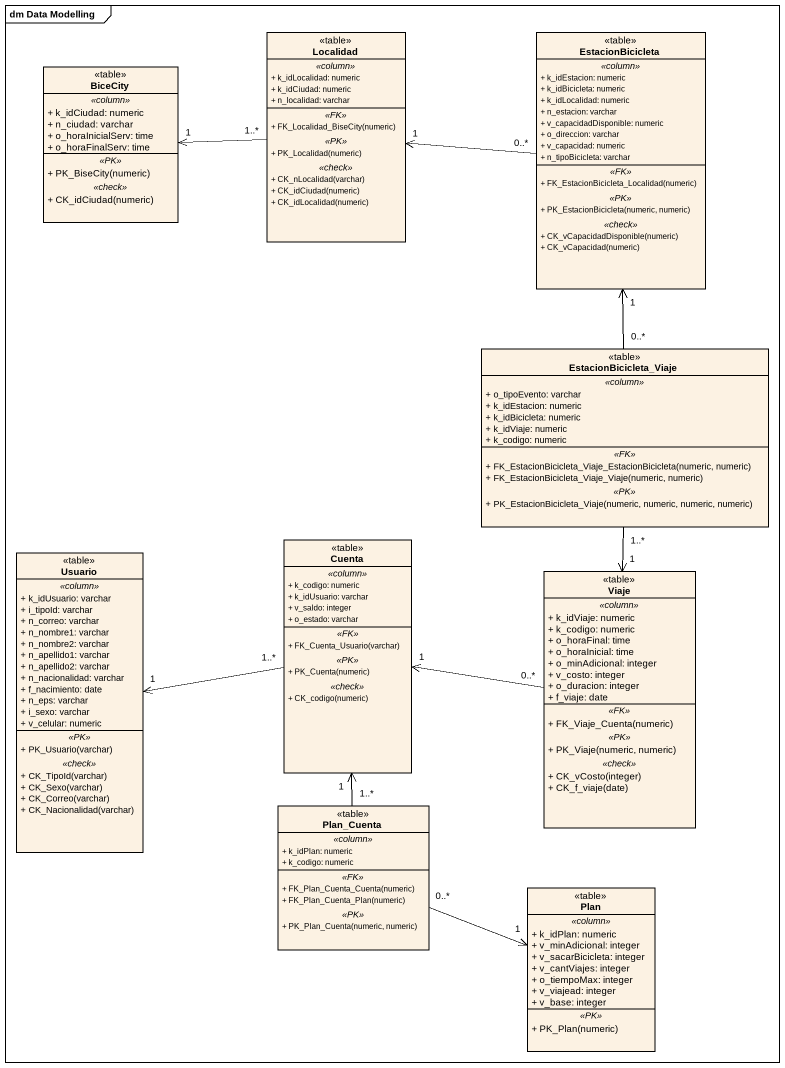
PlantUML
@startuml
mainframe dm Data Modelling
hide circle
hide empty members
skinparam classAttributeIconSize 0
class BiceCity <<table>> {
  .. <<column>> ..
  + k_idCiudad: numeric
  + n_ciudad: varchar
  + o_horaInicialServ: time
  + o_horaFinalServ: time
  .. <<PK>> ..
  + PK_BiseCity(numeric)
  .. <<check>> ..
  + CK_idCiudad(numeric)
}
class Localidad <<table>> {
  .. <<column>> ..
  + k_idLocalidad: numeric
  + k_idCiudad: numeric
  + n_localidad: varchar
  .. <<FK>> ..
  + FK_Localidad_BiseCity(numeric)
  .. <<PK>> ..
  + PK_Localidad(numeric)
  .. <<check>> ..
  + CK_nLocalidad(varchar)
  + CK_idCiudad(numeric)
  + CK_idLocalidad(numeric)
}
class EstacionBicicleta <<table>> {
  .. <<column>> ..
  + k_idEstacion: numeric
  + k_idBicicleta: numeric
  + k_idLocalidad: numeric
  + n_estacion: varchar
  + v_capacidadDisponible: numeric
  + o_direccion: varchar
  + v_capacidad: numeric
  + n_tipoBicicleta: varchar
  .. <<FK>> ..
  + FK_EstacionBicicleta_Localidad(numeric)
  .. <<PK>> ..
  + PK_EstacionBicicleta(numeric, numeric)
  .. <<check>> ..
  + CK_vCapacidadDisponible(numeric)
  + CK_vCapacidad(numeric)
}
class EstacionBicicleta_Viaje <<table>> {
  .. <<column>> ..
  + o_tipoEvento: varchar
  + k_idEstacion: numeric
  + k_idBicicleta: numeric
  + k_idViaje: numeric
  + k_codigo: numeric
  .. <<FK>> ..
  + FK_EstacionBicicleta_Viaje_EstacionBicicleta(numeric, numeric)
  + FK_EstacionBicicleta_Viaje_Viaje(numeric, numeric)
  .. <<PK>> ..
  + PK_EstacionBicicleta_Viaje(numeric, numeric, numeric, numeric)
}
class Usuario <<table>> {
  .. <<column>> ..
  + k_idUsuario: varchar
  + i_tipoId: varchar
  + n_correo: varchar
  + n_nombre1: varchar
  + n_nombre2: varchar
  + n_apellido1: varchar
  + n_apellido2: varchar
  + n_nacionalidad: varchar
  + f_nacimiento: date
  + n_eps: varchar
  + i_sexo: varchar
  + v_celular: numeric
  .. <<PK>> ..
  + PK_Usuario(varchar)
  .. <<check>> ..
  + CK_TipoId(varchar)
  + CK_Sexo(varchar)
  + CK_Correo(varchar)
  + CK_Nacionalidad(varchar)
}
class Cuenta <<table>> {
  .. <<column>> ..
  + k_codigo: numeric
  + k_idUsuario: varchar
  + v_saldo: integer
  + o_estado: varchar
  .. <<FK>> ..
  + FK_Cuenta_Usuario(varchar)
  .. <<PK>> ..
  + PK_Cuenta(numeric)
  .. <<check>> ..
  + CK_codigo(numeric)
}
class Viaje <<table>> {
  .. <<column>> ..
  + k_idViaje: numeric
  + k_codigo: numeric
  + o_horaFinal: time
  + o_horaInicial: time
  + o_minAdicional: integer
  + v_costo: integer
  + o_duracion: integer
  + f_viaje: date
  .. <<FK>> ..
  + FK_Viaje_Cuenta(numeric)
  .. <<PK>> ..
  + PK_Viaje(numeric, numeric)
  .. <<check>> ..
  + CK_vCosto(integer)
  + CK_f_viaje(date)
}
class Plan_Cuenta <<table>> {
  .. <<column>> ..
  + k_idPlan: numeric
  + k_codigo: numeric
  .. <<FK>> ..
  + FK_Plan_Cuenta_Cuenta(numeric)
  + FK_Plan_Cuenta_Plan(numeric)
  .. <<PK>> ..
  + PK_Plan_Cuenta(numeric, numeric)
}
class Plan <<table>> {
  .. <<column>> ..
  + k_idPlan: numeric
  + v_minAdicional: integer
  + v_sacarBicicleta: integer
  + v_cantViajes: integer
  + o_tiempoMax: integer
  + v_viajead: integer
  + v_base: integer
  .. <<PK>> ..
  + PK_Plan(numeric)
}
Localidad "1..*" -left-> "1" BiceCity
EstacionBicicleta "0..*" -left-> "1" Localidad
EstacionBicicleta_Viaje "0..*" -up-> "1" EstacionBicicleta
EstacionBicicleta_Viaje "1..*" --> "1" Viaje
Cuenta "1..*" -left-> "1" Usuario
Viaje "0..*" -left-> "1" Cuenta
Plan_Cuenta "1..*" -up-> "1" Cuenta
Plan_Cuenta "0..*" -right-> "1" Plan
@enduml
